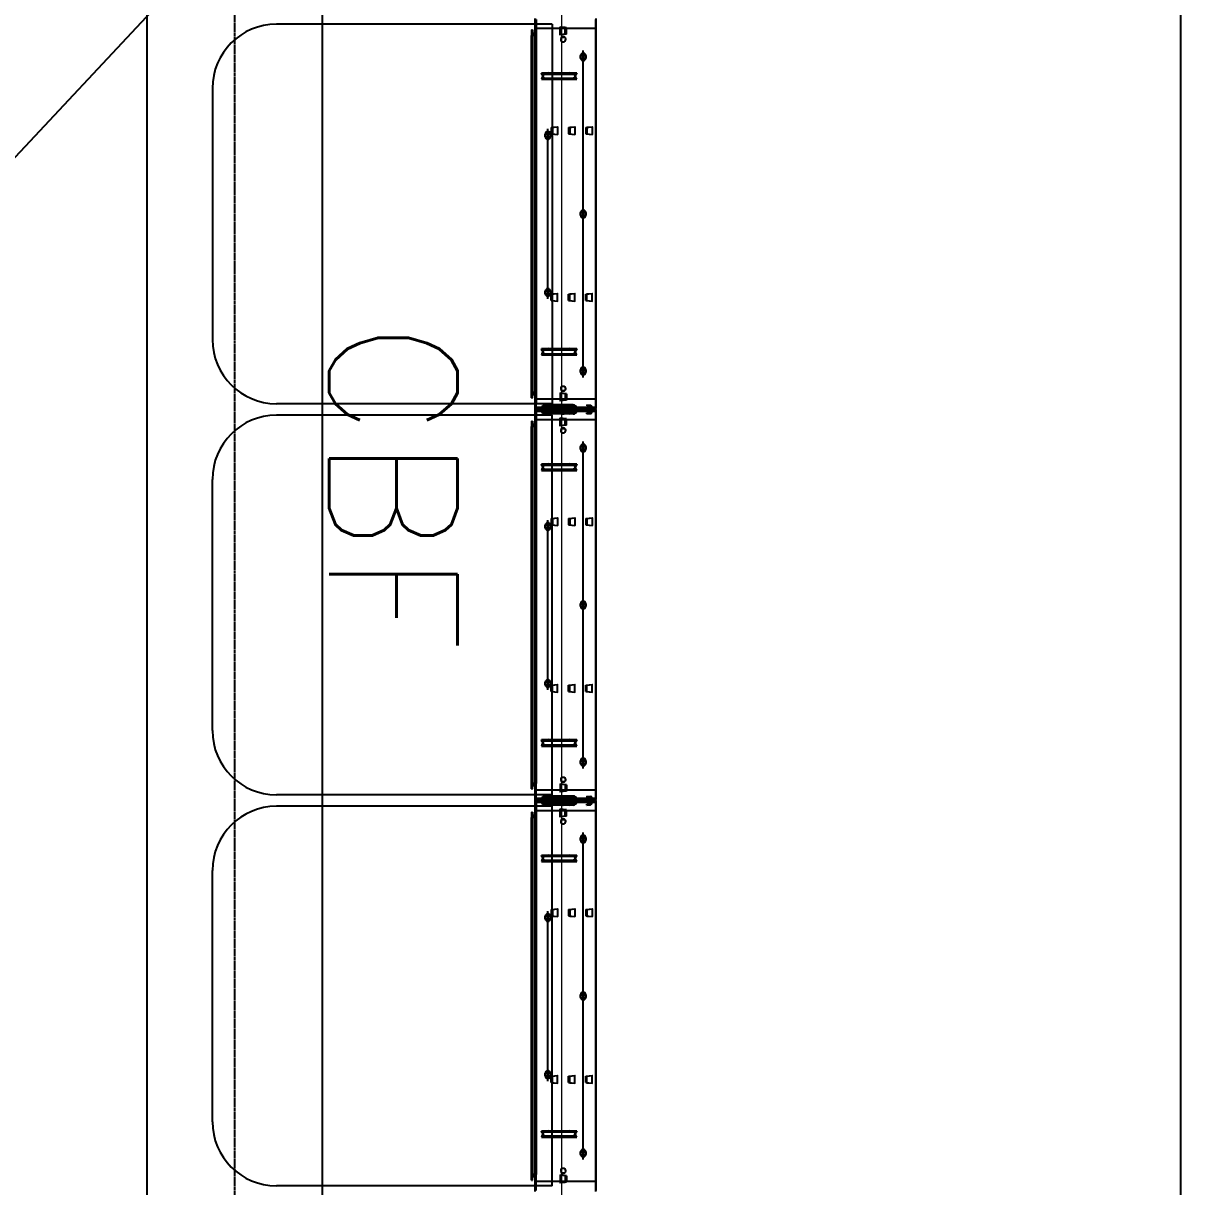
# Model space of a CAD drawing. Extents: x -32000 to 416743, y -254124 to 144214.
# Drawn here: x 258260 to 260094, y 70038 to 71852 of the extents above; entities that cross this region are included whole.
import ezdxf

# ---------------------------------------------------------------- set-up
doc = ezdxf.new("R2010")
doc.units = 0
doc.header["$LTSCALE"] = 10
doc.linetypes.add('XFM1P40$0$CENTER2', pattern=[1.125, 0.75, -0.125, 0.125, -0.125])
for name, color, linetype in [('XFM1P40$0$$0$M-PIPE-TEXT-ARROR', 250, 'Continuous'), ('XFM1P40$0$M-PIPE-CHWS12', 130, 'Continuous'), ('XFM1P40$0$M-PIPE-CHWS12_CL', 132, 'XFM1P40$0$CENTER2'), ('XFM1Q40$0$TYPE14X10', 7, 'Continuous'), ('XFM7P40ICA$0$H12PL4$0$L40_19_MEJI', 252, 'Continuous')]:
    doc.layers.add(name, color=color, linetype=linetype)
doc.styles.add('XFM1P40$0$$0$aa-txt', font='isocp.shx', dxfattribs={"bigfont": 'chineset.shx'})
doc.styles.add('XFM1Q40$0$LSP', font='SIMPLEX.shx', dxfattribs={"bigfont": 'chineset.shx'})
doc.dimstyles.new('XFM1P40$0$$0$adim-200', dxfattribs={"dimscale": 200, "dimtxt": 0.3, "dimasz": 2.5, "dimexe": 0.1, "dimexo": 0.5, "dimgap": 0.15, "dimtad": 0, "dimdec": 4, "dimzin": 3, "dimdsep": 46, "dimtxsty": 'XFM1P40$0$$0$aa-txt', "dimcen": 2.5, "dimclrd": 256, "dimclre": 256, "dimclrt": 256, "dimadec": 0, "dimazin": 0, "dimtfac": 1, "dimtdec": 4, "dimtmove": 0, "dimatfit": 3, "dimfxl": 1, "dimtolj": 1, "dimtzin": 0, "dimarcsym": 0})

# ---------------------------------------------------------------- blocks, each defined once
blk = doc.blocks.new('XFM1Q40$0$A$C10876e96')
at = {"layer": 'XFM1Q40$0$TYPE14X10', "color": 22}
for p, q in [((11858.2, 60), (11858.2, 4040)), ((10851.3, 2660), (10851.3, 2636.5)), ((10851.3, 2636.5), (10851.3, 2660)), ((10946.3, 2660), (10946.3, 2051.5)), ((10946.3, 2660), (10946.3, 2644)), ((10878.2, 2651), (10448.2, 2651)), ((10845.8, 2642), (10845.8, 2635)), ((10845.8, 2642), (10847.3, 2642)), ((10847.3, 2642), (10847.3, 2636.5)), ((10851.3, 2050), (10851.3, 2658.5)), ((10852.8, 2644), (10851.3, 2644)), ((10852.8, 2658.5), (10852.8, 2635)), ((10852.8, 2651), (10852.8, 2059)), ((10946.3, 2644), (10852.8, 2644)), ((10878.2, 2651), (10878.2, 2059)), ((10900.3, 2645.5), (10890.3, 2646.5)), ((10898.3, 2645.6), (10890.3, 2646.4)), ((10890.3, 2634.6), (10890.3, 2646.4)), ((10898.3, 2635.4), (10898.3, 2645.6)), ((10900.3, 2635.5), (10900.3, 2645.5)), ((10946.3, 2050), (10946.3, 2658.5)), ((10845.8, 2636.5), (10845.8, 2076.5)), ((10845.8, 2636.5), (10852.8, 2636.5)), ((10852.8, 2635), (10845.8, 2635)), ((10845.8, 2073.5), (10845.8, 2633.5)), ((10851.3, 2633.5), (10845.8, 2633.5)), ((10847.3, 2636.5), (10847.3, 2076.5)), ((10851.3, 2636.5), (10847.3, 2636.5)), ((10847.3, 2073.5), (10847.3, 2633.5)), ((10851.3, 2636.5), (10851.3, 2076.5)), ((10852.8, 2633.5), (10851.3, 2633.5)), ((10852.8, 2636.5), (10852.8, 2076.5)), ((10852.8, 2073.5), (10852.8, 2633.5)), ((10900.3, 2635.5), (10890.3, 2634.5)), ((10898.3, 2635.4), (10890.3, 2634.6)), ((10892.6, 2630.5), (10897.9, 2630.5)), ((10893.8, 2623.5), (10896.8, 2623.5)), ((10926.3, 2100), (10926.3, 2610)), ((10926.3, 2607), (10926.3, 2593)), ((10921.7, 2602), (10930.8, 2602)), ((10921.7, 2602), (10930.8, 2602)), ((10921.7, 2598), (10930.8, 2598)), ((10921.7, 2598), (10930.8, 2598)), ((10922.3, 2598), (10922.3, 2602)), ((10922.3, 2602), (10922.3, 2598)), ((10930.3, 2598), (10930.3, 2602)), ((10930.3, 2602), (10930.3, 2598)), ((10861.3, 2575), (10916.3, 2575)), ((10862.4, 2571.7), (10861.3, 2575)), ((10862.4, 2568.3), (10861.3, 2565)), ((10862, 2573), (10915.6, 2573)), ((10871.9, 2575), (10905.7, 2575)), ((10916.3, 2575), (10915.1, 2571.7)), ((10916.3, 2565), (10915.1, 2568.3)), ((10348.2, 2551), (10348.2, 2159)), ((10861.3, 2565), (10916.3, 2565)), ((10862, 2567), (10915.6, 2567)), ((10871.9, 2565), (10905.7, 2565)), ((10866.7, 2479.5), (10875.8, 2479.5)), ((10866.7, 2479.5), (10875.8, 2479.5)), ((10866.7, 2475.5), (10875.8, 2475.5)), ((10866.7, 2475.5), (10875.8, 2475.5)), ((10867.3, 2475.5), (10867.3, 2479.5)), ((10867.3, 2479.5), (10867.3, 2475.5)), ((10871.3, 2222.5), (10871.3, 2487.5)), ((10871.3, 2484.5), (10871.3, 2470.5)), ((10875.3, 2475.5), (10875.3, 2479.5)), ((10875.3, 2479.5), (10875.3, 2475.5)), ((10876.3, 2490), (10886.2, 2491)), ((10876.3, 2490), (10876.3, 2480)), ((10876.3, 2480), (10886.2, 2479)), ((10878.3, 2490.1), (10886.3, 2490.9)), ((10878.3, 2490.1), (10878.3, 2479.9)), ((10878.3, 2479.9), (10886.3, 2479.1)), ((10886.3, 2490.9), (10886.3, 2479.1)), ((10903.3, 2490), (10913.2, 2491)), ((10903.3, 2490), (10903.3, 2480)), ((10903.3, 2480), (10913.2, 2479)), ((10905.3, 2490.1), (10913.3, 2490.9)), ((10905.3, 2490.1), (10905.3, 2479.9)), ((10905.3, 2479.9), (10913.3, 2479.1)), ((10913.3, 2490.9), (10913.3, 2479.1)), ((10930.3, 2490), (10940.2, 2491)), ((10930.3, 2490), (10930.3, 2480)), ((10930.3, 2480), (10940.2, 2479)), ((10932.3, 2490.1), (10940.3, 2490.9)), ((10932.3, 2490.1), (10932.3, 2479.9)), ((10932.3, 2479.9), (10940.3, 2479.1)), ((10940.3, 2490.9), (10940.3, 2479.1)), ((10921.7, 2357), (10930.8, 2357)), ((10921.7, 2357), (10930.8, 2357)), ((10921.7, 2353), (10930.8, 2353)), ((10921.7, 2353), (10930.8, 2353)), ((10922.3, 2353), (10922.3, 2357)), ((10922.3, 2357), (10922.3, 2353)), ((10926.3, 2362), (10926.3, 2348)), ((10930.3, 2353), (10930.3, 2357)), ((10930.3, 2357), (10930.3, 2353)), ((10871.3, 2239.5), (10871.3, 2225.5)), ((10866.7, 2234.5), (10875.8, 2234.5)), ((10866.7, 2234.5), (10875.8, 2234.5)), ((10866.7, 2230.5), (10875.8, 2230.5)), ((10866.7, 2230.5), (10875.8, 2230.5)), ((10867.3, 2230.5), (10867.3, 2234.5)), ((10867.3, 2234.5), (10867.3, 2230.5)), ((10875.3, 2230.5), (10875.3, 2234.5)), ((10875.3, 2234.5), (10875.3, 2230.5)), ((10876.3, 2230), (10886.2, 2231)), ((10876.3, 2220), (10876.3, 2230)), ((10876.3, 2220), (10886.2, 2219)), ((10878.3, 2230.1), (10886.3, 2230.9)), ((10878.3, 2219.9), (10878.3, 2230.1)), ((10878.3, 2219.9), (10886.3, 2219.1)), ((10886.3, 2219.1), (10886.3, 2230.9)), ((10903.3, 2230), (10913.2, 2231)), ((10903.3, 2220), (10903.3, 2230)), ((10903.3, 2220), (10913.2, 2219)), ((10905.3, 2230.1), (10913.3, 2230.9)), ((10905.3, 2219.9), (10905.3, 2230.1)), ((10905.3, 2219.9), (10913.3, 2219.1)), ((10913.3, 2219.1), (10913.3, 2230.9)), ((10930.3, 2230), (10940.2, 2231)), ((10930.3, 2220), (10930.3, 2230)), ((10930.3, 2220), (10940.2, 2219)), ((10932.3, 2230.1), (10940.3, 2230.9)), ((10932.3, 2219.9), (10932.3, 2230.1)), ((10932.3, 2219.9), (10940.3, 2219.1)), ((10940.3, 2219.1), (10940.3, 2230.9)), ((10861.3, 2145), (10916.3, 2145)), ((10862.4, 2141.7), (10861.3, 2145)), ((10862.4, 2138.3), (10861.3, 2135)), ((10861.3, 2135), (10916.3, 2135)), ((10862, 2143), (10915.6, 2143)), ((10862, 2137), (10915.6, 2137)), ((10871.9, 2145), (10905.7, 2145)), ((10871.9, 2135), (10905.7, 2135)), ((10916.3, 2145), (10915.1, 2141.7)), ((10916.3, 2135), (10915.1, 2138.3)), ((10921.7, 2112), (10930.8, 2112)), ((10921.7, 2112), (10930.8, 2112)), ((10922.3, 2108), (10922.3, 2112)), ((10922.3, 2112), (10922.3, 2108)), ((10926.3, 2117), (10926.3, 2103)), ((10930.3, 2108), (10930.3, 2112)), ((10930.3, 2112), (10930.3, 2108)), ((10921.7, 2108), (10930.8, 2108)), ((10921.7, 2108), (10930.8, 2108)), ((10852.8, 2076.5), (10845.8, 2076.5)), ((10845.8, 2068), (10845.8, 2075)), ((10852.8, 2075), (10845.8, 2075)), ((10845.8, 2073.5), (10851.3, 2073.5)), ((10847.3, 2068), (10847.3, 2073.5)), ((10851.3, 2073.5), (10847.3, 2073.5)), ((10851.3, 2076.5), (10851.3, 2051.5)), ((10851.3, 2050), (10851.3, 2073.5)), ((10851.3, 2073.5), (10852.8, 2073.5)), ((10852.8, 2051.5), (10852.8, 2075)), ((10900.3, 2074.5), (10890.3, 2075.5)), ((10898.3, 2074.6), (10890.3, 2075.4)), ((10890.3, 2075.4), (10890.3, 2063.6)), ((10892.6, 2079.5), (10897.9, 2079.5)), ((10893.8, 2086.5), (10896.8, 2086.5)), ((10898.3, 2074.6), (10898.3, 2064.4)), ((10900.3, 2074.5), (10900.3, 2064.5)), ((10878.2, 2059), (10448.2, 2059)), ((10845.8, 2068), (10847.3, 2068)), ((10852.8, 2066), (10851.3, 2066)), ((10946.3, 2066), (10852.8, 2066)), ((10910.8, 2057), (10866.8, 2057)), ((10910.8, 2055.5), (10866.8, 2055.5)), ((10878.3, 2057), (10878.1, 2055.5)), ((10878.1, 2055.5), (10883.4, 2055)), ((10878.3, 2057), (10883.6, 2056.5)), ((10900.3, 2064.5), (10890.3, 2063.5)), ((10898.3, 2064.4), (10890.3, 2063.6)), ((10898.3, 2057), (10893, 2056.5)), ((10898.5, 2055.5), (10893.2, 2055)), ((10898.3, 2057), (10898.5, 2055.5)), ((10905.3, 2057), (10905.1, 2055.5)), ((10905.1, 2055.5), (10910.4, 2055)), ((10905.3, 2057), (10910.6, 2056.5)), ((10932.3, 2057), (10932.1, 2055.5)), ((10932.1, 2055.5), (10937.4, 2055)), ((10932.3, 2057), (10937.6, 2056.5)), ((10946.3, 2050), (10946.3, 2066)), ((10878.2, 2041), (10448.2, 2041)), ((10946.3, 2053), (10851.3, 2053)), ((10946.3, 2051.5), (10851.3, 2051.5)), ((10946.3, 2050), (10851.3, 2050)), ((10946.3, 2050), (10851.3, 2050)), ((10946.3, 2050), (10851.3, 2050)), ((10946.3, 2050), (10851.3, 2050)), ((10851.3, 2050), (10851.3, 2026.5)), ((10851.3, 2026.5), (10851.3, 2050)), ((10851.3, 1440), (10851.3, 2048.5)), ((10946.3, 2048.5), (10851.3, 2048.5)), ((10946.3, 2047), (10851.3, 2047)), ((10946.3, 2051.5), (10852.8, 2051.5)), ((10946.3, 2048.5), (10852.8, 2048.5)), ((10852.8, 2048.5), (10852.8, 2025)), ((10852.8, 1449), (10852.8, 2041)), ((10861.3, 2051.5), (10861.3, 2050)), ((10861.3, 2048.5), (10861.3, 2050)), ((10910.8, 2044.5), (10866.8, 2044.5)), ((10910.8, 2043), (10866.8, 2043)), ((10876.3, 2051.5), (10876.3, 2050)), ((10876.3, 2048.5), (10876.3, 2050)), ((10878.1, 2044.5), (10883.4, 2045)), ((10878.3, 2043), (10878.1, 2044.5)), ((10878.2, 1449), (10878.2, 2041)), ((10878.3, 2043), (10883.6, 2043.5)), ((10884.8, 2053), (10884.8, 2053.5)), ((10884.8, 2047), (10884.8, 2046.5)), ((10886.3, 2053), (10886.3, 2053.5)), ((10886.3, 2047), (10886.3, 2046.5)), ((10900.3, 2035.5), (10890.3, 2036.5)), ((10898.3, 2035.6), (10890.3, 2036.4)), ((10890.3, 2024.6), (10890.3, 2036.4)), ((10891.8, 2053.5), (10891.8, 2050)), ((10891.8, 2046.5), (10891.8, 2050)), ((10898.3, 2043), (10893, 2043.5)), ((10898.5, 2044.5), (10893.2, 2045)), ((10893.3, 2053.5), (10893.3, 2051.5)), ((10893.3, 2046.5), (10893.3, 2048.5)), ((10897.3, 2053.5), (10897.3, 2051.5)), ((10897.3, 2046.5), (10897.3, 2048.5)), ((10898.3, 2043), (10898.5, 2044.5)), ((10898.3, 2025.4), (10898.3, 2035.6)), ((10898.8, 2053.5), (10898.8, 2050)), ((10898.8, 2046.5), (10898.8, 2050)), ((10900.3, 2051.5), (10900.3, 2050)), ((10900.3, 2048.5), (10900.3, 2050)), ((10900.3, 2025.5), (10900.3, 2035.5)), ((10903.3, 2051.5), (10903.3, 2050)), ((10903.3, 2048.5), (10903.3, 2050)), ((10905.1, 2044.5), (10910.4, 2045)), ((10905.3, 2043), (10905.1, 2044.5)), ((10905.3, 2043), (10910.6, 2043.5)), ((10911.8, 2053), (10911.8, 2053.5)), ((10911.8, 2047), (10911.8, 2046.5)), ((10913.3, 2053), (10913.3, 2053.5)), ((10913.3, 2047), (10913.3, 2046.5)), ((10916.3, 2051.5), (10916.3, 2050)), ((10916.3, 2048.5), (10916.3, 2050)), ((10930.3, 2051.5), (10930.3, 2050)), ((10930.3, 2048.5), (10930.3, 2050)), ((10932.1, 2044.5), (10937.4, 2045)), ((10932.3, 2043), (10932.1, 2044.5)), ((10932.3, 2043), (10937.6, 2043.5)), ((10938.8, 2053), (10938.8, 2053.5)), ((10938.8, 2047), (10938.8, 2046.5)), ((10940.3, 2053), (10940.3, 2053.5)), ((10940.3, 2047), (10940.3, 2046.5)), ((10946.3, 2050), (10946.3, 1441.5)), ((10946.3, 2050), (10946.3, 2034)), ((10946.3, 1440), (10946.3, 2048.5)), ((10845.8, 2032), (10845.8, 2025)), ((10845.8, 2032), (10847.3, 2032)), ((10845.8, 2026.5), (10845.8, 1466.5)), ((10845.8, 2026.5), (10852.8, 2026.5)), ((10852.8, 2025), (10845.8, 2025)), ((10845.8, 1463.5), (10845.8, 2023.5)), ((10851.3, 2023.5), (10845.8, 2023.5)), ((10847.3, 2032), (10847.3, 2026.5)), ((10847.3, 2026.5), (10847.3, 1466.5)), ((10851.3, 2026.5), (10847.3, 2026.5)), ((10847.3, 1463.5), (10847.3, 2023.5)), ((10852.8, 2034), (10851.3, 2034)), ((10851.3, 2026.5), (10851.3, 1466.5)), ((10852.8, 2023.5), (10851.3, 2023.5)), ((10946.3, 2034), (10852.8, 2034)), ((10852.8, 2026.5), (10852.8, 1466.5)), ((10852.8, 1463.5), (10852.8, 2023.5)), ((10900.3, 2025.5), (10890.3, 2024.5)), ((10898.3, 2025.4), (10890.3, 2024.6)), ((10892.6, 2020.5), (10897.9, 2020.5)), ((10893.8, 2013.5), (10896.8, 2013.5)), ((10926.3, 1490), (10926.3, 2000)), ((10921.7, 1992), (10930.8, 1992)), ((10921.7, 1992), (10930.8, 1992)), ((10921.7, 1988), (10930.8, 1988)), ((10921.7, 1988), (10930.8, 1988)), ((10922.3, 1988), (10922.3, 1992)), ((10922.3, 1992), (10922.3, 1988)), ((10926.3, 1997), (10926.3, 1983)), ((10930.3, 1988), (10930.3, 1992)), ((10930.3, 1992), (10930.3, 1988)), ((10861.3, 1965), (10916.3, 1965)), ((10862.4, 1961.7), (10861.3, 1965)), ((10862, 1963), (10915.6, 1963)), ((10871.9, 1965), (10905.7, 1965)), ((10916.3, 1965), (10915.1, 1961.7)), ((10862.4, 1958.3), (10861.3, 1955)), ((10861.3, 1955), (10916.3, 1955)), ((10862, 1957), (10915.6, 1957)), ((10871.9, 1955), (10905.7, 1955)), ((10916.3, 1955), (10915.1, 1958.3)), ((10348.2, 1549), (10348.2, 1941)), ((10871.3, 1612.5), (10871.3, 1877.5)), ((10871.3, 1874.5), (10871.3, 1860.5)), ((10876.3, 1880), (10886.2, 1881)), ((10876.3, 1880), (10876.3, 1870)), ((10878.3, 1880.1), (10886.3, 1880.9)), ((10878.3, 1880.1), (10878.3, 1869.9)), ((10886.3, 1880.9), (10886.3, 1869.1)), ((10903.3, 1880), (10913.2, 1881)), ((10903.3, 1880), (10903.3, 1870)), ((10905.3, 1880.1), (10913.3, 1880.9)), ((10905.3, 1880.1), (10905.3, 1869.9)), ((10913.3, 1880.9), (10913.3, 1869.1)), ((10930.3, 1880), (10940.2, 1881)), ((10930.3, 1880), (10930.3, 1870)), ((10932.3, 1880.1), (10940.3, 1880.9)), ((10932.3, 1880.1), (10932.3, 1869.9)), ((10940.3, 1880.9), (10940.3, 1869.1)), ((10866.7, 1869.5), (10875.8, 1869.5)), ((10866.7, 1869.5), (10875.8, 1869.5)), ((10866.7, 1865.5), (10875.8, 1865.5)), ((10866.7, 1865.5), (10875.8, 1865.5)), ((10867.3, 1865.5), (10867.3, 1869.5)), ((10867.3, 1869.5), (10867.3, 1865.5)), ((10875.3, 1865.5), (10875.3, 1869.5)), ((10875.3, 1869.5), (10875.3, 1865.5)), ((10876.3, 1870), (10886.2, 1869)), ((10878.3, 1869.9), (10886.3, 1869.1)), ((10903.3, 1870), (10913.2, 1869)), ((10905.3, 1869.9), (10913.3, 1869.1)), ((10930.3, 1870), (10940.2, 1869)), ((10932.3, 1869.9), (10940.3, 1869.1)), ((10921.7, 1747), (10930.8, 1747)), ((10921.7, 1747), (10930.8, 1747)), ((10921.7, 1743), (10930.8, 1743)), ((10921.7, 1743), (10930.8, 1743)), ((10922.3, 1743), (10922.3, 1747)), ((10922.3, 1747), (10922.3, 1743)), ((10926.3, 1752), (10926.3, 1738)), ((10930.3, 1743), (10930.3, 1747)), ((10930.3, 1747), (10930.3, 1743)), ((10866.7, 1624.5), (10875.8, 1624.5)), ((10866.7, 1624.5), (10875.8, 1624.5)), ((10866.7, 1620.5), (10875.8, 1620.5)), ((10866.7, 1620.5), (10875.8, 1620.5)), ((10867.3, 1620.5), (10867.3, 1624.5)), ((10867.3, 1624.5), (10867.3, 1620.5)), ((10871.3, 1629.5), (10871.3, 1615.5)), ((10875.3, 1620.5), (10875.3, 1624.5)), ((10875.3, 1624.5), (10875.3, 1620.5)), ((10876.3, 1620), (10886.2, 1621)), ((10876.3, 1610), (10876.3, 1620)), ((10878.3, 1620.1), (10886.3, 1620.9)), ((10878.3, 1609.9), (10878.3, 1620.1)), ((10886.3, 1609.1), (10886.3, 1620.9)), ((10903.3, 1620), (10913.2, 1621)), ((10903.3, 1610), (10903.3, 1620)), ((10905.3, 1620.1), (10913.3, 1620.9)), ((10905.3, 1609.9), (10905.3, 1620.1)), ((10913.3, 1609.1), (10913.3, 1620.9)), ((10930.3, 1620), (10940.2, 1621)), ((10930.3, 1610), (10930.3, 1620)), ((10932.3, 1620.1), (10940.3, 1620.9)), ((10932.3, 1609.9), (10932.3, 1620.1)), ((10940.3, 1609.1), (10940.3, 1620.9)), ((10876.3, 1610), (10886.2, 1609)), ((10878.3, 1609.9), (10886.3, 1609.1)), ((10903.3, 1610), (10913.2, 1609)), ((10905.3, 1609.9), (10913.3, 1609.1)), ((10930.3, 1610), (10940.2, 1609)), ((10932.3, 1609.9), (10940.3, 1609.1)), ((10861.3, 1535), (10916.3, 1535)), ((10862.4, 1531.7), (10861.3, 1535)), ((10862.4, 1528.3), (10861.3, 1525)), ((10861.3, 1525), (10916.3, 1525)), ((10862, 1533), (10915.6, 1533)), ((10862, 1527), (10915.6, 1527)), ((10871.9, 1535), (10905.7, 1535)), ((10871.9, 1525), (10905.7, 1525)), ((10916.3, 1535), (10915.1, 1531.7)), ((10916.3, 1525), (10915.1, 1528.3)), ((10926.3, 1507), (10926.3, 1493)), ((10921.7, 1502), (10930.8, 1502)), ((10921.7, 1502), (10930.8, 1502)), ((10921.7, 1498), (10930.8, 1498)), ((10921.7, 1498), (10930.8, 1498)), ((10922.3, 1498), (10922.3, 1502)), ((10922.3, 1502), (10922.3, 1498)), ((10930.3, 1498), (10930.3, 1502)), ((10930.3, 1502), (10930.3, 1498)), ((10892.6, 1469.5), (10897.9, 1469.5)), ((10893.8, 1476.5), (10896.8, 1476.5)), ((10878.2, 1449), (10448.2, 1449)), ((10852.8, 1466.5), (10845.8, 1466.5)), ((10845.8, 1458), (10845.8, 1465)), ((10852.8, 1465), (10845.8, 1465)), ((10845.8, 1463.5), (10851.3, 1463.5)), ((10845.8, 1458), (10847.3, 1458)), ((10847.3, 1458), (10847.3, 1463.5)), ((10851.3, 1463.5), (10847.3, 1463.5)), ((10851.3, 1466.5), (10851.3, 1441.5)), ((10851.3, 1440), (10851.3, 1463.5)), ((10851.3, 1463.5), (10852.8, 1463.5)), ((10852.8, 1456), (10851.3, 1456)), ((10852.8, 1441.5), (10852.8, 1465)), ((10946.3, 1456), (10852.8, 1456)), ((10900.3, 1464.5), (10890.3, 1465.5)), ((10898.3, 1464.6), (10890.3, 1465.4)), ((10890.3, 1465.4), (10890.3, 1453.6)), ((10900.3, 1454.5), (10890.3, 1453.5)), ((10898.3, 1454.4), (10890.3, 1453.6)), ((10898.3, 1464.6), (10898.3, 1454.4)), ((10900.3, 1464.5), (10900.3, 1454.5)), ((10946.3, 1440), (10946.3, 1456)), ((10878.2, 1431), (10448.2, 1431)), ((10946.3, 1443), (10851.3, 1443)), ((10946.3, 1441.5), (10851.3, 1441.5)), ((10946.3, 1440), (10851.3, 1440)), ((10946.3, 1440), (10851.3, 1440)), ((10946.3, 1440), (10851.3, 1440)), ((10946.3, 1440), (10851.3, 1440)), ((10851.3, 1440), (10851.3, 1416.5)), ((10851.3, 1416.5), (10851.3, 1440)), ((10851.3, 830), (10851.3, 1438.5)), ((10946.3, 1438.5), (10851.3, 1438.5)), ((10946.3, 1437), (10851.3, 1437)), ((10946.3, 1441.5), (10852.8, 1441.5)), ((10946.3, 1438.5), (10852.8, 1438.5)), ((10852.8, 1438.5), (10852.8, 1415)), ((10852.8, 839), (10852.8, 1431)), ((10861.3, 1441.5), (10861.3, 1440)), ((10861.3, 1438.5), (10861.3, 1440)), ((10910.8, 1447), (10866.8, 1447)), ((10910.8, 1445.5), (10866.8, 1445.5)), ((10910.8, 1434.5), (10866.8, 1434.5)), ((10910.8, 1433), (10866.8, 1433)), ((10876.3, 1441.5), (10876.3, 1440)), ((10876.3, 1438.5), (10876.3, 1440)), ((10878.3, 1447), (10878.1, 1445.5)), ((10878.1, 1445.5), (10883.4, 1445)), ((10878.1, 1434.5), (10883.4, 1435)), ((10878.3, 1433), (10878.1, 1434.5)), ((10878.2, 839), (10878.2, 1431)), ((10878.3, 1447), (10883.6, 1446.5)), ((10878.3, 1433), (10883.6, 1433.5)), ((10884.8, 1443), (10884.8, 1443.5)), ((10884.8, 1437), (10884.8, 1436.5)), ((10886.3, 1443), (10886.3, 1443.5)), ((10886.3, 1437), (10886.3, 1436.5)), ((10891.8, 1443.5), (10891.8, 1440)), ((10891.8, 1436.5), (10891.8, 1440)), ((10898.3, 1447), (10893, 1446.5)), ((10898.3, 1433), (10893, 1433.5)), ((10898.5, 1445.5), (10893.2, 1445)), ((10898.5, 1434.5), (10893.2, 1435)), ((10893.3, 1443.5), (10893.3, 1441.5)), ((10893.3, 1436.5), (10893.3, 1438.5)), ((10897.3, 1443.5), (10897.3, 1441.5)), ((10897.3, 1436.5), (10897.3, 1438.5)), ((10898.3, 1447), (10898.5, 1445.5)), ((10898.3, 1433), (10898.5, 1434.5)), ((10898.8, 1443.5), (10898.8, 1440)), ((10898.8, 1436.5), (10898.8, 1440)), ((10900.3, 1441.5), (10900.3, 1440)), ((10900.3, 1438.5), (10900.3, 1440)), ((10903.3, 1441.5), (10903.3, 1440)), ((10903.3, 1438.5), (10903.3, 1440)), ((10905.3, 1447), (10905.1, 1445.5)), ((10905.1, 1445.5), (10910.4, 1445)), ((10905.1, 1434.5), (10910.4, 1435)), ((10905.3, 1433), (10905.1, 1434.5)), ((10905.3, 1447), (10910.6, 1446.5)), ((10905.3, 1433), (10910.6, 1433.5)), ((10911.8, 1443), (10911.8, 1443.5)), ((10911.8, 1437), (10911.8, 1436.5)), ((10913.3, 1443), (10913.3, 1443.5)), ((10913.3, 1437), (10913.3, 1436.5)), ((10916.3, 1441.5), (10916.3, 1440)), ((10916.3, 1438.5), (10916.3, 1440)), ((10930.3, 1441.5), (10930.3, 1440)), ((10930.3, 1438.5), (10930.3, 1440)), ((10932.3, 1447), (10932.1, 1445.5)), ((10932.1, 1445.5), (10937.4, 1445)), ((10932.1, 1434.5), (10937.4, 1435)), ((10932.3, 1433), (10932.1, 1434.5)), ((10932.3, 1447), (10937.6, 1446.5)), ((10932.3, 1433), (10937.6, 1433.5)), ((10938.8, 1443), (10938.8, 1443.5)), ((10938.8, 1437), (10938.8, 1436.5)), ((10940.3, 1443), (10940.3, 1443.5)), ((10940.3, 1437), (10940.3, 1436.5)), ((10946.3, 1440), (10946.3, 831.5)), ((10946.3, 1440), (10946.3, 1424)), ((10946.3, 830), (10946.3, 1438.5)), ((10845.8, 1422), (10845.8, 1415)), ((10845.8, 1422), (10847.3, 1422)), ((10845.8, 1416.5), (10845.8, 856.5)), ((10845.8, 1416.5), (10852.8, 1416.5)), ((10852.8, 1415), (10845.8, 1415)), ((10845.8, 853.5), (10845.8, 1413.5)), ((10851.3, 1413.5), (10845.8, 1413.5)), ((10847.3, 1422), (10847.3, 1416.5)), ((10847.3, 1416.5), (10847.3, 856.5)), ((10851.3, 1416.5), (10847.3, 1416.5)), ((10847.3, 853.5), (10847.3, 1413.5)), ((10852.8, 1424), (10851.3, 1424)), ((10851.3, 1416.5), (10851.3, 856.5)), ((10852.8, 1413.5), (10851.3, 1413.5)), ((10946.3, 1424), (10852.8, 1424)), ((10852.8, 1416.5), (10852.8, 856.5)), ((10852.8, 853.5), (10852.8, 1413.5)), ((10900.3, 1425.5), (10890.3, 1426.5)), ((10898.3, 1425.6), (10890.3, 1426.4)), ((10890.3, 1414.6), (10890.3, 1426.4)), ((10900.3, 1415.5), (10890.3, 1414.5)), ((10898.3, 1415.4), (10890.3, 1414.6)), ((10898.3, 1415.4), (10898.3, 1425.6)), ((10900.3, 1415.5), (10900.3, 1425.5)), ((10892.6, 1410.5), (10897.9, 1410.5)), ((10893.8, 1403.5), (10896.8, 1403.5)), ((10921.7, 1382), (10930.8, 1382)), ((10921.7, 1382), (10930.8, 1382)), ((10921.7, 1378), (10930.8, 1378)), ((10921.7, 1378), (10930.8, 1378)), ((10922.3, 1378), (10922.3, 1382)), ((10922.3, 1382), (10922.3, 1378)), ((10926.3, 880), (10926.3, 1390)), ((10926.3, 1387), (10926.3, 1373)), ((10930.3, 1378), (10930.3, 1382)), ((10930.3, 1382), (10930.3, 1378)), ((10861.3, 1355), (10916.3, 1355)), ((10862.4, 1351.7), (10861.3, 1355)), ((10862.4, 1348.3), (10861.3, 1345)), ((10861.3, 1345), (10916.3, 1345)), ((10862, 1353), (10915.6, 1353)), ((10862, 1347), (10915.6, 1347)), ((10871.9, 1355), (10905.7, 1355)), ((10871.9, 1345), (10905.7, 1345)), ((10916.3, 1355), (10915.1, 1351.7)), ((10916.3, 1345), (10915.1, 1348.3)), ((10348.2, 939), (10348.2, 1331)), ((10871.3, 1002.5), (10871.3, 1267.5)), ((10876.3, 1270), (10886.2, 1271)), ((10876.3, 1270), (10876.3, 1260)), ((10878.3, 1270.1), (10886.3, 1270.9)), ((10878.3, 1270.1), (10878.3, 1259.9)), ((10886.3, 1270.9), (10886.3, 1259.1)), ((10903.3, 1270), (10913.2, 1271)), ((10903.3, 1270), (10903.3, 1260)), ((10905.3, 1270.1), (10913.3, 1270.9)), ((10905.3, 1270.1), (10905.3, 1259.9)), ((10913.3, 1270.9), (10913.3, 1259.1)), ((10930.3, 1270), (10940.2, 1271)), ((10930.3, 1270), (10930.3, 1260)), ((10932.3, 1270.1), (10940.3, 1270.9)), ((10932.3, 1270.1), (10932.3, 1259.9)), ((10940.3, 1270.9), (10940.3, 1259.1)), ((10866.7, 1259.5), (10875.8, 1259.5)), ((10866.7, 1259.5), (10875.8, 1259.5)), ((10866.7, 1255.5), (10875.8, 1255.5)), ((10866.7, 1255.5), (10875.8, 1255.5)), ((10867.3, 1255.5), (10867.3, 1259.5)), ((10867.3, 1259.5), (10867.3, 1255.5)), ((10871.3, 1264.5), (10871.3, 1250.5)), ((10875.3, 1255.5), (10875.3, 1259.5)), ((10875.3, 1259.5), (10875.3, 1255.5)), ((10876.3, 1260), (10886.2, 1259)), ((10878.3, 1259.9), (10886.3, 1259.1)), ((10903.3, 1260), (10913.2, 1259)), ((10905.3, 1259.9), (10913.3, 1259.1)), ((10930.3, 1260), (10940.2, 1259)), ((10932.3, 1259.9), (10940.3, 1259.1)), ((10921.7, 1137), (10930.8, 1137)), ((10921.7, 1137), (10930.8, 1137)), ((10922.3, 1133), (10922.3, 1137)), ((10922.3, 1137), (10922.3, 1133)), ((10926.3, 1142), (10926.3, 1128)), ((10930.3, 1133), (10930.3, 1137)), ((10930.3, 1137), (10930.3, 1133)), ((10921.7, 1133), (10930.8, 1133)), ((10921.7, 1133), (10930.8, 1133)), ((10866.7, 1014.5), (10875.8, 1014.5)), ((10866.7, 1014.5), (10875.8, 1014.5)), ((10866.7, 1010.5), (10875.8, 1010.5)), ((10866.7, 1010.5), (10875.8, 1010.5)), ((10867.3, 1010.5), (10867.3, 1014.5)), ((10867.3, 1014.5), (10867.3, 1010.5)), ((10871.3, 1019.5), (10871.3, 1005.5)), ((10875.3, 1010.5), (10875.3, 1014.5)), ((10875.3, 1014.5), (10875.3, 1010.5)), ((10876.3, 1010), (10886.2, 1011)), ((10876.3, 1000), (10876.3, 1010)), ((10878.3, 1010.1), (10886.3, 1010.9)), ((10878.3, 999.9), (10878.3, 1010.1)), ((10886.3, 999.1), (10886.3, 1010.9)), ((10903.3, 1010), (10913.2, 1011)), ((10903.3, 1000), (10903.3, 1010)), ((10905.3, 1010.1), (10913.3, 1010.9)), ((10905.3, 999.9), (10905.3, 1010.1)), ((10913.3, 999.1), (10913.3, 1010.9)), ((10930.3, 1010), (10940.2, 1011)), ((10930.3, 1000), (10930.3, 1010)), ((10932.3, 1010.1), (10940.3, 1010.9)), ((10932.3, 999.9), (10932.3, 1010.1)), ((10940.3, 999.1), (10940.3, 1010.9)), ((10876.3, 1000), (10886.2, 999)), ((10878.3, 999.9), (10886.3, 999.1)), ((10903.3, 1000), (10913.2, 999)), ((10905.3, 999.9), (10913.3, 999.1)), ((10930.3, 1000), (10940.2, 999)), ((10932.3, 999.9), (10940.3, 999.1)), ((10861.3, 925), (10916.3, 925)), ((10862.4, 921.7), (10861.3, 925)), ((10862.4, 918.3), (10861.3, 915)), ((10862, 923), (10915.6, 923)), ((10862, 917), (10915.6, 917)), ((10871.9, 925), (10905.7, 925)), ((10916.3, 925), (10915.1, 921.7)), ((10916.3, 915), (10915.1, 918.3)), ((10861.3, 915), (10916.3, 915)), ((10871.9, 915), (10905.7, 915)), ((10921.7, 892), (10930.8, 892)), ((10921.7, 892), (10930.8, 892)), ((10921.7, 888), (10930.8, 888)), ((10921.7, 888), (10930.8, 888)), ((10922.3, 888), (10922.3, 892)), ((10922.3, 892), (10922.3, 888)), ((10926.3, 897), (10926.3, 883)), ((10930.3, 888), (10930.3, 892)), ((10930.3, 892), (10930.3, 888)), ((10893.8, 866.5), (10896.8, 866.5)), ((10852.8, 856.5), (10845.8, 856.5)), ((10845.8, 848), (10845.8, 855)), ((10852.8, 855), (10845.8, 855)), ((10845.8, 853.5), (10851.3, 853.5)), ((10845.8, 848), (10847.3, 848)), ((10847.3, 848), (10847.3, 853.5)), ((10851.3, 853.5), (10847.3, 853.5)), ((10851.3, 856.5), (10851.3, 831.5)), ((10851.3, 830), (10851.3, 853.5)), ((10851.3, 853.5), (10852.8, 853.5)), ((10852.8, 846), (10851.3, 846)), ((10852.8, 831.5), (10852.8, 855)), ((10946.3, 846), (10852.8, 846)), ((10900.3, 854.5), (10890.3, 855.5)), ((10898.3, 854.6), (10890.3, 855.4)), ((10890.3, 855.4), (10890.3, 843.6)), ((10900.3, 844.5), (10890.3, 843.5)), ((10898.3, 844.4), (10890.3, 843.6)), ((10892.6, 859.5), (10897.9, 859.5)), ((10898.3, 854.6), (10898.3, 844.4)), ((10900.3, 854.5), (10900.3, 844.5)), ((10946.3, 830), (10946.3, 846)), ((10878.2, 839), (10448.2, 839))]:
    blk.add_line(p, q, dxfattribs=at)
for centre, radius, start, end in [((10448.2, 2551), 100, 90, 180), ((10890.3, 2646.4), 0.0502, 78.5788, 270), ((10890.3, 2634.6), 0.0502, 90, 281.4212), ((10895.8, 2627.5), 4.49, 153.4401, 242.8116), ((10895.3, 2627.5), 4, 30, 150), ((10894.7, 2627.5), 4.49, 297.1884, 26.5599), ((10926.3, 2602), 4, 0, 180), ((10926.3, 2602), 4, 0, 180), ((10926.3, 2598), 4, 180, 0), ((10926.3, 2598), 4, 180, 0), ((10871.9, 2565), 10, 90, 160.71), ((10871.9, 2575), 10, 199.29, 270), ((10905.7, 2565), 10, 19.29, 90), ((10905.7, 2575), 10, 270, 340.71), ((10871.3, 2479.5), 4, 0, 180), ((10871.3, 2479.5), 4, 0, 180), ((10871.3, 2475.5), 4, 180, 0), ((10871.3, 2475.5), 4, 180, 0), ((10886.2, 2490.9), 0.0502, 270, 101.4212), ((10886.2, 2479.1), 0.0502, 258.5788, 90), ((10913.2, 2490.9), 0.0502, 270, 101.4212), ((10913.2, 2479.1), 0.0502, 258.5788, 90), ((10940.2, 2490.9), 0.0502, 270, 101.4212), ((10940.2, 2479.1), 0.0502, 258.5788, 90), ((10926.3, 2357), 4, 0, 180), ((10926.3, 2357), 4, 0, 180), ((10926.3, 2353), 4, 180, 0), ((10926.3, 2353), 4, 180, 0), ((10871.3, 2234.5), 4, 0, 180), ((10871.3, 2234.5), 4, 0, 180), ((10871.3, 2230.5), 4, 180, 0), ((10871.3, 2230.5), 4, 180, 0), ((10886.2, 2230.9), 0.0502, 270, 101.4212), ((10886.2, 2219.1), 0.0502, 258.5788, 90), ((10913.2, 2230.9), 0.0502, 270, 101.4212), ((10913.2, 2219.1), 0.0502, 258.5788, 90), ((10940.2, 2230.9), 0.0502, 270, 101.4212), ((10940.2, 2219.1), 0.0502, 258.5788, 90), ((10448.2, 2159), 100, 180, 270), ((10871.9, 2135), 10, 90, 160.71), ((10871.9, 2145), 10, 199.29, 270), ((10905.7, 2135), 10, 19.29, 90), ((10905.7, 2145), 10, 270, 340.71), ((10926.3, 2112), 4, 0, 180), ((10926.3, 2112), 4, 0, 180), ((10926.3, 2108), 4, 180, 0), ((10926.3, 2108), 4, 180, 0), ((10890.3, 2075.4), 0.0502, 78.5788, 270), ((10895.8, 2082.5), 4.49, 117.1884, 206.5599), ((10895.3, 2082.5), 4, 210, 330), ((10894.7, 2082.5), 4.49, 333.4401, 62.8116), ((10866.8, 2051.5), 5.5, 90, 180), ((10866.8, 2051.5), 4, 90, 180), ((10883.3, 2053.5), 1.5, 0, 85), ((10883.3, 2053.5), 3, 0, 85), ((10890.3, 2063.6), 0.0502, 90, 281.4212), ((10893.3, 2053.5), 3, 95, 180), ((10895.3, 2053.5), 3.5, 0, 180), ((10893.3, 2053.5), 1.5, 95, 180), ((10895.3, 2053.5), 2, 0, 180), ((10910.3, 2053.5), 1.5, 0, 85), ((10910.3, 2053.5), 3, 0, 85), ((10910.8, 2051.5), 5.5, 0, 90), ((10910.8, 2051.5), 4, 0, 90), ((10937.3, 2053.5), 1.5, 0, 85), ((10937.3, 2053.5), 3, 0, 85), ((10448.2, 1941), 100, 90, 180), ((10866.8, 2048.5), 5.5, 180, 270), ((10866.8, 2048.5), 4, 180, 270), ((10883.3, 2046.5), 1.5, 275, 0), ((10883.3, 2046.5), 3, 275, 0), ((10887.8, 2053), 3, 180, 270), ((10887.8, 2047), 3, 90, 180), ((10887.8, 2053), 1.5, 180, 270), ((10887.8, 2047), 1.5, 90, 180), ((10888.8, 2053), 3, 270, 0), ((10888.8, 2053), 1.5, 270, 0), ((10888.8, 2047), 3, 0, 90), ((10888.8, 2047), 1.5, 0, 90), ((10893.3, 2046.5), 3, 180, 265), ((10890.3, 2036.4), 0.0502, 78.5788, 270), ((10893.3, 2046.5), 1.5, 180, 265), ((10895.3, 2046.5), 3.5, 180, 0), ((10895.3, 2046.5), 2, 180, 0), ((10910.3, 2046.5), 1.5, 275, 0), ((10910.3, 2046.5), 3, 275, 0), ((10910.8, 2048.5), 4, 270, 0), ((10910.8, 2048.5), 5.5, 270, 0), ((10914.8, 2053), 3, 180, 270), ((10914.8, 2047), 3, 90, 180), ((10914.8, 2053), 1.5, 180, 270), ((10914.8, 2047), 1.5, 90, 180), ((10937.3, 2046.5), 1.5, 275, 0), ((10937.3, 2046.5), 3, 275, 0), ((10941.8, 2053), 3, 180, 210), ((10941.8, 2047), 3, 150, 180), ((10941.8, 2053), 3, 210, 270), ((10941.8, 2047), 3, 90, 150), ((10941.8, 2053), 1.5, 180, 270), ((10941.8, 2047), 1.5, 90, 180), ((10890.3, 2024.6), 0.0502, 90, 281.4212), ((10895.8, 2017.5), 4.49, 153.4401, 242.8116), ((10895.3, 2017.5), 4, 30, 150), ((10894.7, 2017.5), 4.49, 297.1884, 26.5599), ((10926.3, 1992), 4, 0, 180), ((10926.3, 1992), 4, 0, 180), ((10926.3, 1988), 4, 180, 0), ((10926.3, 1988), 4, 180, 0), ((10871.9, 1955), 10, 90, 160.71), ((10905.7, 1955), 10, 19.29, 90), ((10871.9, 1965), 10, 199.29, 270), ((10905.7, 1965), 10, 270, 340.71), ((10871.3, 1869.5), 4, 0, 180), ((10871.3, 1869.5), 4, 0, 180), ((10886.2, 1880.9), 0.0502, 270, 101.4212), ((10913.2, 1880.9), 0.0502, 270, 101.4212), ((10940.2, 1880.9), 0.0502, 270, 101.4212), ((10871.3, 1865.5), 4, 180, 0), ((10871.3, 1865.5), 4, 180, 0), ((10886.2, 1869.1), 0.0502, 258.5788, 90), ((10913.2, 1869.1), 0.0502, 258.5788, 90), ((10940.2, 1869.1), 0.0502, 258.5788, 90), ((10926.3, 1747), 4, 0, 180), ((10926.3, 1747), 4, 0, 180), ((10926.3, 1743), 4, 180, 0), ((10926.3, 1743), 4, 180, 0), ((10871.3, 1624.5), 4, 0, 180), ((10871.3, 1624.5), 4, 0, 180), ((10871.3, 1620.5), 4, 180, 0), ((10871.3, 1620.5), 4, 180, 0), ((10886.2, 1620.9), 0.0502, 270, 101.4212), ((10913.2, 1620.9), 0.0502, 270, 101.4212), ((10940.2, 1620.9), 0.0502, 270, 101.4212), ((10886.2, 1609.1), 0.0502, 258.5788, 90), ((10913.2, 1609.1), 0.0502, 258.5788, 90), ((10940.2, 1609.1), 0.0502, 258.5788, 90), ((10448.2, 1549), 100, 180, 270), ((10871.9, 1525), 10, 90, 160.71), ((10871.9, 1535), 10, 199.29, 270), ((10905.7, 1525), 10, 19.29, 90), ((10905.7, 1535), 10, 270, 340.71), ((10926.3, 1502), 4, 0, 180), ((10926.3, 1502), 4, 0, 180), ((10926.3, 1498), 4, 180, 0), ((10926.3, 1498), 4, 180, 0), ((10895.8, 1472.5), 4.49, 117.1884, 206.5599), ((10895.3, 1472.5), 4, 210, 330), ((10894.7, 1472.5), 4.49, 333.4401, 62.8116), ((10890.3, 1465.4), 0.0502, 78.5788, 270), ((10890.3, 1453.6), 0.0502, 90, 281.4212), ((10448.2, 1331), 100, 90, 180), ((10866.8, 1441.5), 5.5, 90, 180), ((10866.8, 1438.5), 5.5, 180, 270), ((10866.8, 1441.5), 4, 90, 180), ((10866.8, 1438.5), 4, 180, 270), ((10883.3, 1443.5), 1.5, 0, 85), ((10883.3, 1436.5), 1.5, 275, 0), ((10883.3, 1443.5), 3, 0, 85), ((10883.3, 1436.5), 3, 275, 0), ((10887.8, 1443), 3, 180, 270), ((10887.8, 1437), 3, 90, 180), ((10887.8, 1443), 1.5, 180, 270), ((10887.8, 1437), 1.5, 90, 180), ((10888.8, 1443), 3, 270, 0), ((10888.8, 1443), 1.5, 270, 0), ((10888.8, 1437), 3, 0, 90), ((10888.8, 1437), 1.5, 0, 90), ((10893.3, 1443.5), 3, 95, 180), ((10893.3, 1436.5), 3, 180, 265), ((10895.3, 1443.5), 3.5, 0, 180), ((10893.3, 1443.5), 1.5, 95, 180), ((10893.3, 1436.5), 1.5, 180, 265), ((10895.3, 1436.5), 3.5, 180, 0), ((10895.3, 1443.5), 2, 0, 180), ((10895.3, 1436.5), 2, 180, 0), ((10910.3, 1443.5), 1.5, 0, 85), ((10910.3, 1436.5), 1.5, 275, 0), ((10910.3, 1443.5), 3, 0, 85), ((10910.3, 1436.5), 3, 275, 0), ((10910.8, 1441.5), 5.5, 0, 90), ((10910.8, 1441.5), 4, 0, 90), ((10910.8, 1438.5), 4, 270, 0), ((10910.8, 1438.5), 5.5, 270, 0), ((10914.8, 1443), 3, 180, 270), ((10914.8, 1437), 3, 90, 180), ((10914.8, 1443), 1.5, 180, 270), ((10914.8, 1437), 1.5, 90, 180), ((10937.3, 1443.5), 1.5, 0, 85), ((10937.3, 1436.5), 1.5, 275, 0), ((10937.3, 1443.5), 3, 0, 85), ((10937.3, 1436.5), 3, 275, 0), ((10941.8, 1443), 3, 180, 210), ((10941.8, 1437), 3, 150, 180), ((10941.8, 1443), 3, 210, 270), ((10941.8, 1437), 3, 90, 150), ((10941.8, 1443), 1.5, 180, 270), ((10941.8, 1437), 1.5, 90, 180), ((10890.3, 1426.4), 0.0502, 78.5788, 270), ((10890.3, 1414.6), 0.0502, 90, 281.4212), ((10895.8, 1407.5), 4.49, 153.4401, 242.8116), ((10895.3, 1407.5), 4, 30, 150), ((10894.7, 1407.5), 4.49, 297.1884, 26.5599), ((10926.3, 1382), 4, 0, 180), ((10926.3, 1382), 4, 0, 180), ((10926.3, 1378), 4, 180, 0), ((10926.3, 1378), 4, 180, 0), ((10871.9, 1345), 10, 90, 160.71), ((10871.9, 1355), 10, 199.29, 270), ((10905.7, 1345), 10, 19.29, 90), ((10905.7, 1355), 10, 270, 340.71), ((10886.2, 1270.9), 0.0502, 270, 101.4212), ((10913.2, 1270.9), 0.0502, 270, 101.4212), ((10940.2, 1270.9), 0.0502, 270, 101.4212), ((10871.3, 1259.5), 4, 0, 180), ((10871.3, 1259.5), 4, 0, 180), ((10871.3, 1255.5), 4, 180, 0), ((10871.3, 1255.5), 4, 180, 0), ((10886.2, 1259.1), 0.0502, 258.5788, 90), ((10913.2, 1259.1), 0.0502, 258.5788, 90), ((10940.2, 1259.1), 0.0502, 258.5788, 90), ((10926.3, 1137), 4, 0, 180), ((10926.3, 1137), 4, 0, 180), ((10926.3, 1133), 4, 180, 0), ((10926.3, 1133), 4, 180, 0), ((10871.3, 1014.5), 4, 0, 180), ((10871.3, 1014.5), 4, 0, 180), ((10871.3, 1010.5), 4, 180, 0), ((10871.3, 1010.5), 4, 180, 0), ((10886.2, 1010.9), 0.0502, 270, 101.4212), ((10913.2, 1010.9), 0.0502, 270, 101.4212), ((10940.2, 1010.9), 0.0502, 270, 101.4212), ((10886.2, 999.1), 0.0502, 258.5788, 90), ((10913.2, 999.1), 0.0502, 258.5788, 90), ((10940.2, 999.1), 0.0502, 258.5788, 90), ((10448.2, 939), 100, 180, 270), ((10871.9, 915), 10, 90, 160.71), ((10871.9, 925), 10, 199.29, 270), ((10905.7, 915), 10, 19.29, 90), ((10905.7, 925), 10, 270, 340.71), ((10926.3, 892), 4, 0, 180), ((10926.3, 892), 4, 0, 180), ((10926.3, 888), 4, 180, 0), ((10926.3, 888), 4, 180, 0), ((10895.8, 862.5), 4.49, 117.1884, 206.5599), ((10894.7, 862.5), 4.49, 333.4401, 62.8116), ((10890.3, 855.4), 0.0502, 78.5788, 270), ((10890.3, 843.6), 0.0502, 90, 281.4212), ((10895.3, 862.5), 4, 210, 330)]:
    blk.add_arc(centre, radius, start, end, dxfattribs=at)
at = {"layer": 'XFM1Q40$0$TYPE14X10', "color": 22, "style": 'XFM1Q40$0$LSP'}
blk.add_text('CBF', height=200, rotation=270, dxfattribs=at).set_placement((10530.4, 2187.6))
blk = doc.blocks.new('XFM1Q40')
blk.add_blockref('XFM1Q40$0$A$C10876e96', (248206.8, 69200))
blk = doc.blocks.new('XFM7P40ICA$0$H12PL4')
at = {"layer": 'XFM7P40ICA$0$H12PL4$0$L40_19_MEJI', "lineweight": 0}
blk.add_line((259100, 32450), (259100, 90200), dxfattribs=at)
blk = doc.blocks.new('XFM7P40ICA')
blk.add_blockref('XFM7P40ICA$0$H12PL4', (0, 0))
blk = doc.blocks.new('XFM1P40')
at = {"layer": 'XFM1P40$0$M-PIPE-CHWS12'}
for p, q in [((258453.5, 49999.7, 0), (258453.5, 78173.5, 0)), ((258726.5, 49999.7, 0), (258726.5, 78173.5, 0))]:
    blk.add_line(p, q, dxfattribs=at)
at = {"layer": 'XFM1P40$0$M-PIPE-CHWS12_CL', "ltscale": 0.5}
blk.add_line((258590, 49714.6, 0), (258590, 87500, 0), dxfattribs=at)
at = {"layer": 'XFM1P40$0$$0$M-PIPE-TEXT-ARROR'}
blk.add_leader([(257200, 70523.4, 0), (263195.5, 76936.7, 0), (263881.6, 76936.7, 0)], dimstyle='XFM1P40$0$$0$adim-200', dxfattribs=at)

msp = doc.modelspace()

# ---------------------------------------------------------------- block references
for name in ['XFM1P40', 'XFM7P40ICA', 'XFM1Q40']:
    msp.add_blockref(name, (0, 0))

doc.saveas('drawing.dxf')
